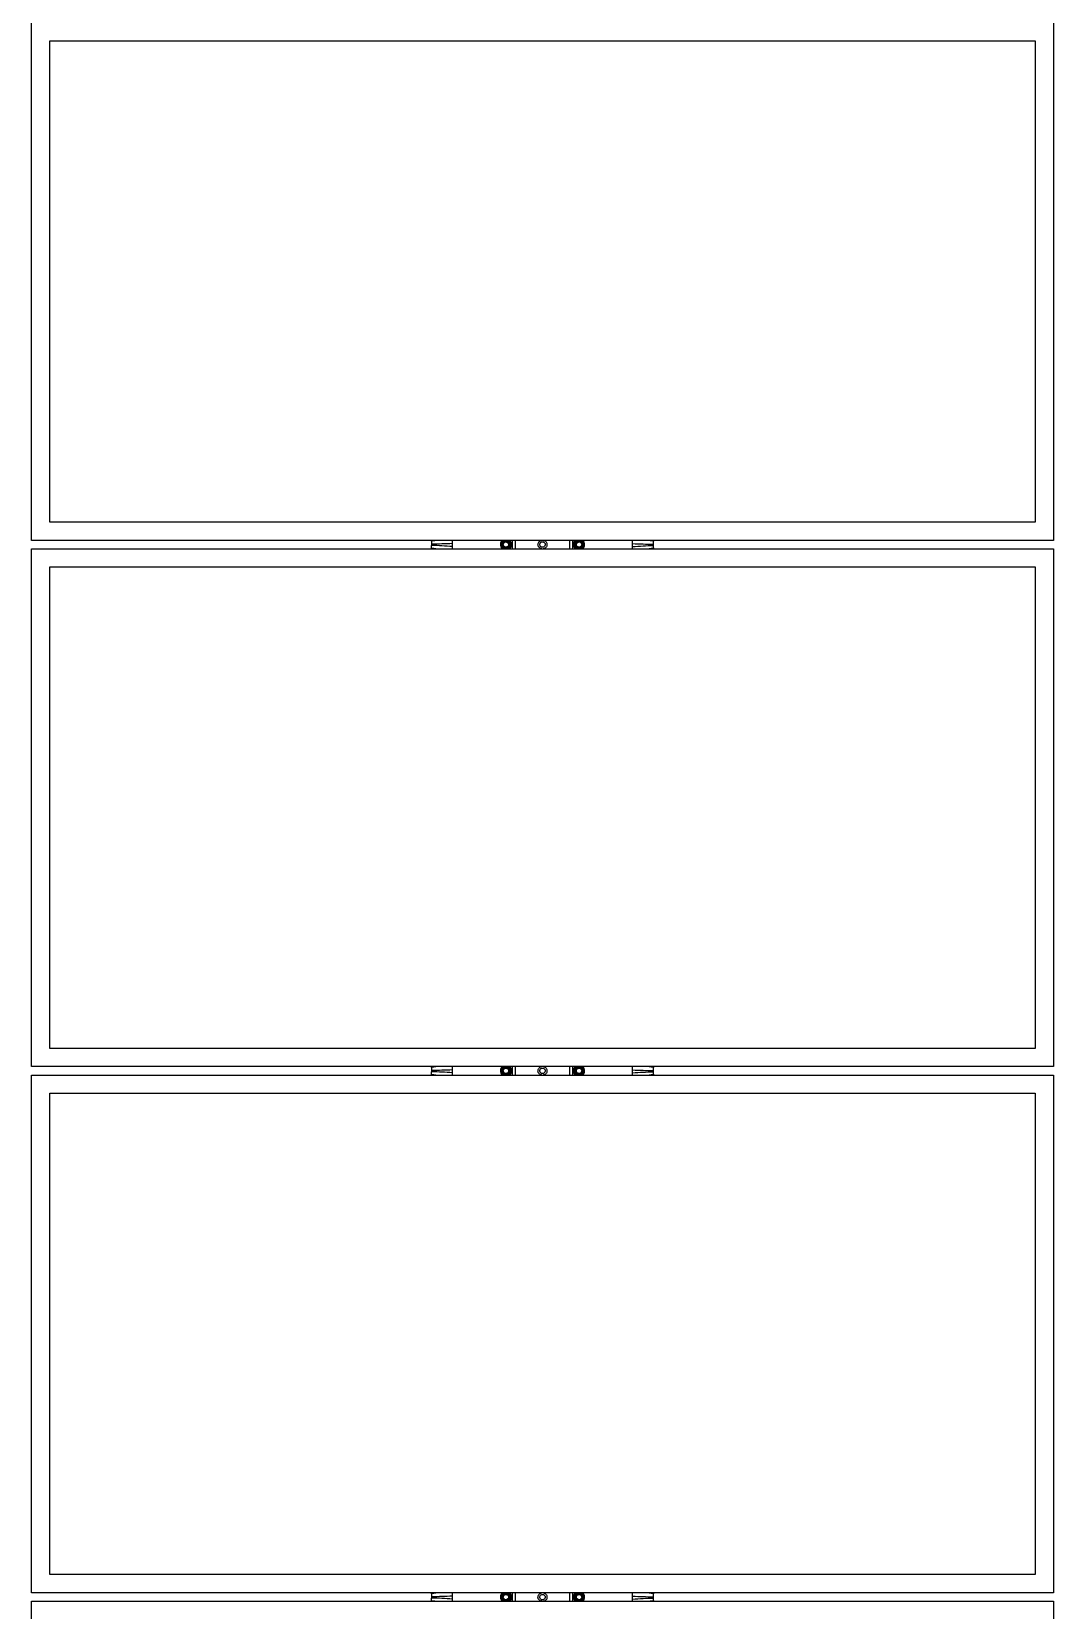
# Model space of a CAD drawing. Header units: feet. Extents: x -21 to 5170, y -254 to 1413.
# Drawn here: x 2045.3 to 2134.9, y 337.2 to 475.7 of the extents above; entities that cross this region are included whole.
import ezdxf

# ---------------------------------------------------------------- set-up
doc = ezdxf.new("R2010")
doc.units = ezdxf.units.FT
doc.header["$MEASUREMENT"] = 0
doc.layers.add('E-ARRY-TABL', color=9, linetype='Continuous')

# ---------------------------------------------------------------- blocks, each defined once
blk = doc.blocks.new('2.2.1_8 Mid Plan View')
at = {"color": 7, "linetype": 'Continuous', "lineweight": 15}
blk.add_line((-0.4154, -3.622), (-0.4154, 2.5656), dxfattribs=at)

msp = doc.modelspace()

# ---------------------------------------------------------------- linework, layer by layer
at = {"layer": 'E-ARRY-TABL'}
for p, q in [((2045.32588, 431.06681), (2045.32588, 476.4776)), ((2134.86571, 476.4776), (2134.86571, 431.06681)), ((2046.92808, 432.66901), (2046.92808, 474.87541)), ((2046.92808, 474.87541), (2133.26351, 474.87541)), ((2133.26351, 474.87541), (2133.26351, 432.66901)), ((2133.26351, 432.66901), (2046.92808, 432.66901)), ((2134.86571, 431.06681), (2045.32588, 431.06681)), ((2080.95496, 431.06681), (2080.36818, 430.98718)), ((2087.22544, 431.05884), (2087.21668, 431.06681)), ((2093.12166, 431.06681), (2093.09337, 431.05161)), ((2093.25758, 431.06681), (2093.12904, 430.99107)), ((2093.63185, 431.06104), (2093.62546, 431.06681)), ((2099.82341, 430.98718), (2099.23663, 431.06681)), ((2045.32588, 430.33438), (2134.86571, 430.33438)), ((2045.32588, 384.92359), (2045.32588, 430.33438)), ((2080.36818, 430.41401), (2080.95423, 430.33438)), ((2080.36818, 430.41401), (2080.95423, 430.33438)), ((2086.55737, 430.34235), (2086.56613, 430.33438)), ((2086.93206, 430.33438), (2087.06063, 430.40899)), ((2087.06994, 430.33438), (2087.0959, 430.34822)), ((2092.96853, 430.34015), (2092.97491, 430.33438)), ((2099.23736, 430.33438), (2099.82341, 430.41401)), ((2099.23736, 430.33438), (2099.82341, 430.41401)), ((2134.86571, 430.33438), (2134.86571, 384.92359)), ((2046.92808, 428.73218), (2133.26351, 428.73218)), ((2046.92808, 386.52578), (2046.92808, 428.73218)), ((2133.26351, 428.73218), (2133.26351, 386.52578)), ((2133.26351, 386.52578), (2046.92808, 386.52578)), ((2134.86571, 384.92359), (2045.32588, 384.92359)), ((2080.95496, 384.92359), (2080.36818, 384.84396)), ((2087.22544, 384.91561), (2087.21668, 384.92359)), ((2093.12166, 384.92359), (2093.09337, 384.90839)), ((2093.25758, 384.92359), (2093.12904, 384.84785)), ((2093.63185, 384.91781), (2093.62546, 384.92359)), ((2099.82341, 384.84396), (2099.23663, 384.92359)), ((2045.32588, 338.78036), (2045.32588, 384.19115)), ((2045.32588, 384.19115), (2134.86571, 384.19115)), ((2080.36818, 384.27078), (2080.95423, 384.19115)), ((2086.55737, 384.19913), (2086.56613, 384.19115)), ((2086.93206, 384.19115), (2087.06063, 384.26577)), ((2087.06994, 384.19115), (2087.0959, 384.20499)), ((2092.96853, 384.19693), (2092.97491, 384.19115)), ((2099.23736, 384.19115), (2099.82341, 384.27078)), ((2134.86571, 384.19115), (2134.86571, 338.78036)), ((2046.92808, 340.38256), (2046.92808, 382.58896)), ((2046.92808, 382.58896), (2133.26351, 382.58896)), ((2133.26351, 382.58896), (2133.26351, 340.38256)), ((2133.26351, 340.38256), (2046.92808, 340.38256)), ((2134.86571, 338.78036), (2045.32588, 338.78036)), ((2045.32588, 292.63714), (2045.32588, 338.04793)), ((2045.32588, 338.04793), (2134.86571, 338.04793)), ((2080.95496, 338.78036), (2080.36818, 338.70074)), ((2080.36818, 338.12756), (2080.95423, 338.04793)), ((2086.55737, 338.05591), (2086.56613, 338.04793)), ((2086.93206, 338.04793), (2087.06063, 338.12255)), ((2087.06994, 338.04793), (2087.0959, 338.06177)), ((2087.22544, 338.77239), (2087.21668, 338.78036)), ((2092.96853, 338.0537), (2092.97491, 338.04793)), ((2093.12166, 338.78036), (2093.09337, 338.76517)), ((2093.25758, 338.78036), (2093.12904, 338.70462)), ((2093.63185, 338.77459), (2093.62546, 338.78036)), ((2099.82341, 338.70074), (2099.23663, 338.78036)), ((2099.23736, 338.04793), (2099.82341, 338.12756)), ((2134.86571, 338.04793), (2134.86571, 292.63714))]:
    msp.add_line(p, q, dxfattribs=at)
for centre, radius in [((2086.89141, 430.70059), 0.33715), ((2086.89141, 430.70059), 0.24051), ((2086.89141, 430.70059), 0.22889), ((2093.30019, 430.70059), 0.33715), ((2093.30019, 430.70059), 0.24051), ((2093.30019, 430.70059), 0.22889), ((2086.89141, 384.55737), 0.33715), ((2093.30019, 384.55737), 0.33715), ((2086.89141, 384.55737), 0.24051), ((2086.89141, 384.55737), 0.22889), ((2093.30019, 384.55737), 0.24051), ((2093.30019, 384.55737), 0.22889), ((2086.89141, 338.41415), 0.33715), ((2086.89141, 338.41415), 0.24051), ((2086.89141, 338.41415), 0.22889), ((2093.30019, 338.41415), 0.33715), ((2093.30019, 338.41415), 0.24051), ((2093.30019, 338.41415), 0.22889)]:
    msp.add_circle(centre, radius, dxfattribs=at)
for centre, radius, start, end in [((2086.89141, 430.70059), 0.48981, 131.6116092, 227.0024407), ((2086.89141, 430.70059), 0.40742, 115.9892336, 244.0107664), ((2086.89141, 430.70059), 0.40742, 300.1274387, 64.0107664), ((2086.89141, 430.70059), 0.48981, 311.6116092, 47.0024032), ((2093.30019, 430.70059), 0.48981, 131.6116092, 227.3815096), ((2093.30019, 430.70059), 0.40742, 120.5065041, 244.0107664), ((2093.30019, 430.70059), 0.40742, 295.9892336, 64.0107664), ((2093.30019, 430.70059), 0.48981, 311.6116092, 47.3814721), ((2086.89141, 384.55737), 0.48981, 131.6116092, 227.0024407), ((2086.89141, 384.55737), 0.40742, 115.9892336, 244.0107664), ((2086.89141, 384.55737), 0.40742, 300.1274387, 64.0107664), ((2086.89141, 384.55737), 0.48981, 311.6116092, 47.0024032), ((2093.30019, 384.55737), 0.48981, 131.6116092, 227.3815096), ((2093.30019, 384.55737), 0.40742, 120.5065041, 244.0107664), ((2093.30019, 384.55737), 0.40742, 295.9892336, 64.0107664), ((2093.30019, 384.55737), 0.48981, 311.6116092, 47.3814721), ((2086.89141, 338.41415), 0.48981, 131.6116092, 227.0024407), ((2086.89141, 338.41415), 0.40742, 115.9892336, 244.0107664), ((2086.89141, 338.41415), 0.40742, 300.1274387, 64.0107664), ((2086.89141, 338.41415), 0.48981, 311.6116092, 47.0024032), ((2093.30019, 338.41415), 0.48981, 131.6116092, 227.3815096), ((2093.30019, 338.41415), 0.40742, 120.5065041, 244.0107664), ((2093.30019, 338.41415), 0.40742, 295.9892336, 64.0107664), ((2093.30019, 338.41415), 0.48981, 311.6116092, 47.3814721)]:
    msp.add_arc(centre, radius, start, end, dxfattribs=at)
for points, knots in [([(2080.36818, 430.98718), (2080.36818, 431.0009), (2080.36818, 431.01745), (2080.36818, 431.05961), (2080.36818, 431.06681)], [0, 0, 0, 0, 0.829245833, 1, 1, 1, 1]), ([(2080.36818, 430.98718), (2080.36818, 430.98213), (2080.36818, 430.95263), (2080.36818, 430.92613), (2080.36818, 430.88044), (2080.36818, 430.83852), (2080.36818, 430.78729), (2080.36818, 430.74953), (2080.36818, 430.7304)], [0, 0, 0, 0, 0.104408076, 0.610092505, 0.713229006, 0.816381409, 0.906958044, 1, 1, 1, 1]), ([(2082.20591, 430.77903), (2081.89974, 430.7683), (2081.28746, 430.74683), (2080.67459, 430.73587), (2080.36818, 430.7304)], [0, 0, 0, 0, 0.500036901, 1, 1, 1, 1]), ([(2080.36818, 430.7304), (2080.36818, 430.72717), (2080.36818, 430.72262), (2080.36818, 430.7154), (2080.36818, 430.71093), (2080.36818, 430.7073), (2080.36818, 430.70586), (2080.36818, 430.70296), (2080.36818, 430.69819), (2080.36818, 430.69155), (2080.36818, 430.68298), (2080.36818, 430.66941), (2080.36818, 430.64889), (2080.36818, 430.63207), (2080.36818, 430.62236)], [0, 0, 0, 0, 0.088792677, 0.125266565, 0.198196576, 0.211434953, 0.224673296, 0.237911626, 0.290864967, 0.355531486, 0.42020743, 0.526263413, 0.726625991, 1, 1, 1, 1]), ([(2080.36818, 430.41401), (2080.36818, 430.42893), (2080.36818, 430.4571), (2080.36818, 430.48909), (2080.36818, 430.51532), (2080.36818, 430.55877), (2080.36818, 430.59768), (2080.36818, 430.62001), (2080.36818, 430.62236)], [0, 0, 0, 0, 0.336781761, 0.635414469, 0.762435252, 0.874639399, 0.986817621, 1, 1, 1, 1]), ([(2082.20613, 430.52506), (2081.90004, 430.54544), (2081.28793, 430.58618), (2080.67474, 430.6103), (2080.36818, 430.62236)], [0, 0, 0, 0, 0.500050032, 1, 1, 1, 1]), ([(2082.20591, 430.77903), (2082.20602, 430.80757), (2082.20625, 430.86897), (2082.20595, 430.95482), (2082.2052, 431.02528), (2082.20436, 431.05439), (2082.204, 431.06681)], [0, 0, 0, 0, 0.237682332, 0.511297981, 0.791460281, 1, 1, 1, 1]), ([(2082.20401, 430.33438), (2082.20436, 430.34688), (2082.20515, 430.37517), (2082.20592, 430.44041), (2082.20606, 430.49697), (2082.20613, 430.52506)], [0, 0, 0, 0, 0.284877006, 0.644722971, 1, 1, 1, 1]), ([(2082.20613, 430.52506), (2082.20605, 430.56437), (2082.20595, 430.61137), (2082.20567, 430.66675), (2082.20562, 430.69166), (2082.20561, 430.71273), (2082.20568, 430.72801), (2082.20568, 430.73897), (2082.20576, 430.75499), (2082.20586, 430.76994), (2082.20591, 430.77903)], [0, 0, 0, 0, 0.473900563, 0.566584192, 0.646097342, 0.765289978, 0.812851893, 0.824688911, 0.893504587, 1, 1, 1, 1]), ([(2086.72218, 430.9922), (2086.67803, 430.96657), (2086.62102, 430.93349), (2086.56618, 430.90167), (2086.55383, 430.8945)], [0, 0, 0, 0, 0.774619327, 1, 1, 1, 1]), ([(2086.55383, 430.8945), (2086.5539, 430.86288), (2086.55404, 430.79908), (2086.55418, 430.73312), (2086.55426, 430.69984)], [0, 0, 0, 0, 0.495457963, 1, 1, 1, 1]), ([(2086.55426, 430.69984), (2086.55427, 430.69523), (2086.55441, 430.6295), (2086.55456, 430.56508), (2086.55469, 430.50519)], [0, 0, 0, 0, 0.070220322, 1, 1, 1, 1]), ([(2086.85075, 431.06681), (2086.82189, 431.05006), (2086.77953, 431.02547), (2086.73605, 431.00024), (2086.72218, 430.9922)], [0, 0, 0, 0, 0.681174188, 1, 1, 1, 1]), ([(2087.05933, 430.99295), (2087.05533, 430.99525), (2087.01191, 431.02019), (2086.96936, 431.04462), (2086.93073, 431.06681)], [0, 0, 0, 0, 0.09219659, 1, 1, 1, 1]), ([(2087.22812, 430.896), (2087.20071, 430.91174), (2087.14538, 430.94352), (2087.08819, 430.97637), (2087.05933, 430.99295)], [0, 0, 0, 0, 0.495457963, 1, 1, 1, 1]), ([(2087.22855, 430.70134), (2087.22854, 430.70596), (2087.2284, 430.77169), (2087.22825, 430.83611), (2087.22812, 430.896)], [0, 0, 0, 0, 0.070220322, 1, 1, 1, 1]), ([(2087.22898, 430.50669), (2087.22891, 430.5383), (2087.22877, 430.60211), (2087.22863, 430.66807), (2087.22855, 430.70134)], [0, 0, 0, 0, 0.495457963, 1, 1, 1, 1]), ([(2087.45885, 430.33438), (2087.45907, 430.36293), (2087.46092, 430.60706), (2087.45959, 430.85121), (2087.45842, 431.06681)], [0, 0, 0, 0, 0.116959652, 1, 1, 1, 1]), ([(2087.68712, 431.06681), (2087.68793, 430.85075), (2087.68886, 430.6066), (2087.68738, 430.36246), (2087.68721, 430.33438)], [0, 0, 0, 0, 0.88496735, 1, 1, 1, 1]), ([(2090.02467, 430.33438), (2090.0051, 430.33662), (2089.94203, 430.34385), (2089.84698, 430.39922), (2089.75567, 430.49259), (2089.70266, 430.61252), (2089.69434, 430.74185), (2089.73128, 430.86634), (2089.8091, 430.97057), (2089.90889, 431.04308), (2089.98488, 431.05963), (2090.01781, 431.06681)], [0, 0, 0, 0, 0.055467135, 0.178740105, 0.301068238, 0.422074784, 0.541486052, 0.660550552, 0.781493861, 0.905315943, 1, 1, 1, 1]), ([(2090.32752, 430.64836), (2090.33087, 430.67482), (2090.33656, 430.71963), (2090.31916, 430.78995), (2090.28372, 430.85327), (2090.22289, 430.90653), (2090.14809, 430.93691), (2090.06703, 430.94097), (2089.98905, 430.91788), (2089.92336, 430.87044), (2089.87713, 430.8043), (2089.85514, 430.72647), (2089.86004, 430.64547), (2089.88116, 430.59541), (2089.90973, 430.55056), (2089.94599, 430.51048), (2090.01678, 430.47185), (2090.09667, 430.45853), (2090.1769, 430.47243), (2090.24733, 430.51216), (2090.30238, 430.57232), (2090.31916, 430.62307), (2090.32752, 430.64836)], [0, 0, 0, 0, 0.05318276, 0.090051856, 0.143930989, 0.197508132, 0.250693831, 0.303997406, 0.357752004, 0.411588514, 0.465007081, 0.518157859, 0.571608056, 0.625348022, 0.625461196, 0.679189914, 0.732471661, 0.785668797, 0.839276455, 0.893156273, 0.946740624, 1, 1, 1, 1]), ([(2090.48948, 430.74331), (2090.49017, 430.70091), (2090.49156, 430.61582), (2090.43749, 430.49594), (2090.34813, 430.40164), (2090.25188, 430.3446), (2090.18706, 430.33687), (2090.16618, 430.33438)], [0, 0, 0, 0, 0.218328363, 0.43818827, 0.662256444, 0.89122321, 1, 1, 1, 1]), ([(2090.18795, 431.06681), (2090.22778, 431.05442), (2090.30935, 431.02904), (2090.4079, 430.94353), (2090.47019, 430.84326), (2090.48393, 430.77209), (2090.48948, 430.74331)], [0, 0, 0, 0, 0.263744587, 0.540159175, 0.814036973, 1, 1, 1, 1]), ([(2092.50433, 430.33438), (2092.50365, 430.55369), (2092.5029, 430.79784), (2092.50417, 431.04198), (2092.5043, 431.06681)], [0, 0, 0, 0, 0.898277382, 1, 1, 1, 1]), ([(2092.73272, 431.06681), (2092.73253, 431.04148), (2092.73065, 430.79735), (2092.73199, 430.5532), (2092.73319, 430.33438)], [0, 0, 0, 0, 0.10376783, 1, 1, 1, 1]), ([(2093.12904, 430.99107), (2093.11524, 430.98294), (2093.05848, 430.9495), (2093.00318, 430.91692), (2092.96133, 430.89226)], [0, 0, 0, 0, 0.243165711, 1, 1, 1, 1]), ([(2092.96133, 430.89226), (2092.96161, 430.86065), (2092.96217, 430.79685), (2092.96276, 430.73089), (2092.96305, 430.69761)], [0, 0, 0, 0, 0.495457963, 1, 1, 1, 1]), ([(2092.96305, 430.69761), (2092.96309, 430.693), (2092.96367, 430.62727), (2092.96424, 430.56286), (2092.96477, 430.50297)], [0, 0, 0, 0, 0.070220322, 1, 1, 1, 1]), ([(2093.46617, 430.99405), (2093.46215, 430.99632), (2093.41872, 431.02089), (2093.37616, 431.04496), (2093.33754, 431.06681)], [0, 0, 0, 0, 0.092516545, 1, 1, 1, 1]), ([(2093.6356, 430.89822), (2093.60808, 430.91378), (2093.55255, 430.9452), (2093.49514, 430.97767), (2093.46617, 430.99405)], [0, 0, 0, 0, 0.495457963, 1, 1, 1, 1]), ([(2093.63732, 430.70357), (2093.63728, 430.70819), (2093.6367, 430.77392), (2093.63613, 430.83833), (2093.6356, 430.89822)], [0, 0, 0, 0, 0.070220322, 1, 1, 1, 1]), ([(2093.63904, 430.50893), (2093.63876, 430.54054), (2093.6382, 430.60434), (2093.63761, 430.6703), (2093.63732, 430.70357)], [0, 0, 0, 0, 0.495457963, 1, 1, 1, 1]), ([(2097.98568, 430.77903), (2097.98556, 430.81206), (2097.98531, 430.88319), (2097.98581, 430.97765), (2097.98665, 431.04168), (2097.98745, 431.06179), (2097.98765, 431.06681)], [0, 0, 0, 0, 0.272878633, 0.587618909, 0.897093641, 1, 1, 1, 1]), ([(2097.98546, 430.52506), (2097.98554, 430.56437), (2097.98564, 430.61137), (2097.98592, 430.66675), (2097.98597, 430.69166), (2097.98598, 430.71273), (2097.98592, 430.72801), (2097.98591, 430.73897), (2097.98583, 430.75499), (2097.98574, 430.76994), (2097.98568, 430.77903)], [0, 0, 0, 0, 0.473900563, 0.566584192, 0.646097342, 0.765289978, 0.812851893, 0.824688911, 0.893504587, 1, 1, 1, 1]), ([(2097.98546, 430.52506), (2098.29155, 430.54544), (2098.90366, 430.58618), (2099.51685, 430.6103), (2099.82341, 430.62236)], [0, 0, 0, 0, 0.500050032, 1, 1, 1, 1]), ([(2097.98766, 430.33438), (2097.98747, 430.33941), (2097.98667, 430.35956), (2097.98577, 430.42282), (2097.98556, 430.49079), (2097.98546, 430.52506)], [0, 0, 0, 0, 0.141530855, 0.567144679, 1, 1, 1, 1]), ([(2097.98568, 430.77903), (2098.29185, 430.7683), (2098.90413, 430.74683), (2099.517, 430.73587), (2099.82341, 430.7304)], [0, 0, 0, 0, 0.500036901, 1, 1, 1, 1]), ([(2099.82341, 431.06681), (2099.82341, 431.05834), (2099.82341, 431.01666), (2099.82341, 431.00025), (2099.82341, 430.98718)], [0, 0, 0, 0, 0.203251759, 1, 1, 1, 1]), ([(2099.82341, 430.7304), (2099.82341, 430.7491), (2099.82341, 430.78902), (2099.82341, 430.84196), (2099.82341, 430.88541), (2099.82341, 430.91237), (2099.82341, 430.9441), (2099.82341, 430.97243), (2099.82341, 430.98718)], [0, 0, 0, 0, 0.090987099, 0.194222261, 0.297480686, 0.412851507, 0.694273649, 1, 1, 1, 1]), ([(2099.82341, 430.62236), (2099.82341, 430.63568), (2099.82341, 430.65415), (2099.82341, 430.67448), (2099.82341, 430.68247), (2099.82341, 430.69045), (2099.82341, 430.69776), (2099.82341, 430.70441), (2099.82341, 430.70608), (2099.82341, 430.7084), (2099.82341, 430.71139), (2099.82341, 430.71671), (2099.82341, 430.72305), (2099.82341, 430.72805), (2099.82341, 430.7304)], [0, 0, 0, 0, 0.378460386, 0.525059812, 0.561520365, 0.597982148, 0.743875857, 0.762193155, 0.780422606, 0.789537342, 0.825996993, 0.862456604, 0.935401836, 1, 1, 1, 1]), ([(2099.82341, 430.41401), (2099.82341, 430.42907), (2099.82341, 430.45889), (2099.82341, 430.48788), (2099.82341, 430.52248), (2099.82341, 430.56852), (2099.82341, 430.60517), (2099.82341, 430.62236)], [0, 0, 0, 0, 0.332265312, 0.657491515, 0.788304514, 0.900705037, 1, 1, 1, 1]), ([(2080.36818, 430.33438), (2080.36818, 430.34285), (2080.36818, 430.38453), (2080.36818, 430.40093), (2080.36818, 430.41401)], [0, 0, 0, 0, 0.203251759, 1, 1, 1, 1]), ([(2086.55469, 430.50519), (2086.5821, 430.48945), (2086.63743, 430.45767), (2086.69462, 430.42482), (2086.72348, 430.40824)], [0, 0, 0, 0, 0.495457963, 1, 1, 1, 1]), ([(2086.72348, 430.40824), (2086.72748, 430.40594), (2086.7709, 430.381), (2086.81345, 430.35656), (2086.85208, 430.33438)], [0, 0, 0, 0, 0.09219659, 1, 1, 1, 1]), ([(2087.06063, 430.40899), (2087.07448, 430.41703), (2087.13145, 430.45009), (2087.18697, 430.48231), (2087.22898, 430.50669)], [0, 0, 0, 0, 0.243165711, 1, 1, 1, 1]), ([(2092.96477, 430.50297), (2092.99229, 430.48741), (2093.04782, 430.45599), (2093.10523, 430.42352), (2093.1342, 430.40714)], [0, 0, 0, 0, 0.495457963, 1, 1, 1, 1]), ([(2093.1342, 430.40714), (2093.13822, 430.40486), (2093.18165, 430.3803), (2093.22421, 430.35622), (2093.26283, 430.33438)], [0, 0, 0, 0, 0.092516545, 1, 1, 1, 1]), ([(2093.34279, 430.33438), (2093.37169, 430.35141), (2093.41405, 430.37637), (2093.45753, 430.40198), (2093.47133, 430.41012)], [0, 0, 0, 0, 0.682346465, 1, 1, 1, 1]), ([(2093.47133, 430.41012), (2093.51532, 430.43603), (2093.5721, 430.46949), (2093.62673, 430.50168), (2093.63904, 430.50893)], [0, 0, 0, 0, 0.774619327, 1, 1, 1, 1]), ([(2099.82341, 430.41401), (2099.82341, 430.40029), (2099.82341, 430.38374), (2099.82341, 430.34158), (2099.82341, 430.33438)], [0, 0, 0, 0, 0.829245833, 1, 1, 1, 1]), ([(2080.36818, 384.84396), (2080.36818, 384.85768), (2080.36818, 384.87422), (2080.36818, 384.91639), (2080.36818, 384.92359)], [0, 0, 0, 0, 0.829245833, 1, 1, 1, 1]), ([(2080.36818, 384.84396), (2080.36818, 384.83891), (2080.36818, 384.80941), (2080.36818, 384.78291), (2080.36818, 384.73722), (2080.36818, 384.69529), (2080.36818, 384.64407), (2080.36818, 384.60631), (2080.36818, 384.58717)], [0, 0, 0, 0, 0.104408076, 0.610092505, 0.713229006, 0.816381409, 0.906958044, 1, 1, 1, 1]), ([(2082.20591, 384.63581), (2082.20602, 384.66435), (2082.20625, 384.72575), (2082.20595, 384.8116), (2082.2052, 384.88206), (2082.20436, 384.91117), (2082.204, 384.92359)], [0, 0, 0, 0, 0.237682332, 0.511297981, 0.791460281, 1, 1, 1, 1]), ([(2086.72218, 384.84897), (2086.67803, 384.82335), (2086.62102, 384.79027), (2086.56618, 384.75845), (2086.55383, 384.75127)], [0, 0, 0, 0, 0.774619327, 1, 1, 1, 1]), ([(2086.85075, 384.92359), (2086.82189, 384.90684), (2086.77953, 384.88225), (2086.73605, 384.85702), (2086.72218, 384.84897)], [0, 0, 0, 0, 0.681174188, 1, 1, 1, 1]), ([(2087.05933, 384.84972), (2087.05533, 384.85202), (2087.01191, 384.87696), (2086.96936, 384.9014), (2086.93073, 384.92359)], [0, 0, 0, 0, 0.09219659, 1, 1, 1, 1]), ([(2087.22812, 384.75277), (2087.20071, 384.76852), (2087.14538, 384.8003), (2087.08819, 384.83315), (2087.05933, 384.84972)], [0, 0, 0, 0, 0.495457963, 1, 1, 1, 1]), ([(2087.45885, 384.19115), (2087.45907, 384.21971), (2087.46092, 384.46384), (2087.45959, 384.70799), (2087.45842, 384.92359)], [0, 0, 0, 0, 0.116959652, 1, 1, 1, 1]), ([(2087.68712, 384.92359), (2087.68793, 384.70752), (2087.68886, 384.46337), (2087.68738, 384.21924), (2087.68721, 384.19115)], [0, 0, 0, 0, 0.88496735, 1, 1, 1, 1]), ([(2090.02467, 384.19115), (2090.0051, 384.1934), (2089.94203, 384.20062), (2089.84698, 384.256), (2089.75567, 384.34936), (2089.70266, 384.4693), (2089.69434, 384.59863), (2089.73128, 384.72311), (2089.8091, 384.82734), (2089.90889, 384.89985), (2089.98488, 384.91641), (2090.01781, 384.92359)], [0, 0, 0, 0, 0.055467135, 0.178740105, 0.301068238, 0.422074784, 0.541486052, 0.660550552, 0.781493861, 0.905315943, 1, 1, 1, 1]), ([(2090.18795, 384.92359), (2090.22778, 384.9112), (2090.30935, 384.88582), (2090.4079, 384.80031), (2090.47019, 384.70004), (2090.48393, 384.62887), (2090.48948, 384.60009)], [0, 0, 0, 0, 0.263744587, 0.540159175, 0.814036973, 1, 1, 1, 1]), ([(2092.50433, 384.19115), (2092.50365, 384.41047), (2092.5029, 384.65462), (2092.50417, 384.89875), (2092.5043, 384.92359)], [0, 0, 0, 0, 0.898277382, 1, 1, 1, 1]), ([(2092.73272, 384.92359), (2092.73253, 384.89825), (2092.73065, 384.65412), (2092.73199, 384.40997), (2092.73319, 384.19115)], [0, 0, 0, 0, 0.10376783, 1, 1, 1, 1]), ([(2093.12904, 384.84785), (2093.11524, 384.83972), (2093.05848, 384.80628), (2093.00318, 384.77369), (2092.96133, 384.74904)], [0, 0, 0, 0, 0.243165711, 1, 1, 1, 1]), ([(2093.46617, 384.85083), (2093.46215, 384.8531), (2093.41872, 384.87767), (2093.37616, 384.90174), (2093.33754, 384.92359)], [0, 0, 0, 0, 0.092516545, 1, 1, 1, 1]), ([(2093.6356, 384.755), (2093.60808, 384.77056), (2093.55255, 384.80197), (2093.49514, 384.83444), (2093.46617, 384.85083)], [0, 0, 0, 0, 0.495457963, 1, 1, 1, 1]), ([(2097.98568, 384.63581), (2097.98556, 384.66884), (2097.98531, 384.73997), (2097.98581, 384.83443), (2097.98665, 384.89845), (2097.98745, 384.91857), (2097.98765, 384.92359)], [0, 0, 0, 0, 0.272878633, 0.587618909, 0.897093641, 1, 1, 1, 1]), ([(2099.82341, 384.92359), (2099.82341, 384.91512), (2099.82341, 384.87344), (2099.82341, 384.85703), (2099.82341, 384.84396)], [0, 0, 0, 0, 0.203251759, 1, 1, 1, 1]), ([(2099.82341, 384.58717), (2099.82341, 384.60587), (2099.82341, 384.64579), (2099.82341, 384.69874), (2099.82341, 384.74219), (2099.82341, 384.76915), (2099.82341, 384.80088), (2099.82341, 384.82921), (2099.82341, 384.84396)], [0, 0, 0, 0, 0.090987099, 0.194222261, 0.297480686, 0.412851507, 0.694273649, 1, 1, 1, 1]), ([(2082.20591, 384.63581), (2081.89974, 384.62507), (2081.28746, 384.6036), (2080.67459, 384.59265), (2080.36818, 384.58717)], [0, 0, 0, 0, 0.500036901, 1, 1, 1, 1]), ([(2080.36818, 384.58717), (2080.36818, 384.58395), (2080.36818, 384.5794), (2080.36818, 384.57217), (2080.36818, 384.5677), (2080.36818, 384.56408), (2080.36818, 384.56263), (2080.36818, 384.55974), (2080.36818, 384.55497), (2080.36818, 384.54832), (2080.36818, 384.53975), (2080.36818, 384.52618), (2080.36818, 384.50566), (2080.36818, 384.48884), (2080.36818, 384.47914)], [0, 0, 0, 0, 0.088792677, 0.125266565, 0.198196576, 0.211434953, 0.224673296, 0.237911626, 0.290864967, 0.355531486, 0.42020743, 0.526263413, 0.726625991, 1, 1, 1, 1]), ([(2082.20613, 384.38184), (2081.90004, 384.40221), (2081.28793, 384.44296), (2080.67474, 384.46708), (2080.36818, 384.47914)], [0, 0, 0, 0, 0.500050032, 1, 1, 1, 1]), ([(2080.36818, 384.27078), (2080.36818, 384.28571), (2080.36818, 384.31388), (2080.36818, 384.34587), (2080.36818, 384.3721), (2080.36818, 384.41555), (2080.36818, 384.45446), (2080.36818, 384.47679), (2080.36818, 384.47914)], [0, 0, 0, 0, 0.336781761, 0.635414469, 0.762435252, 0.874639399, 0.986817621, 1, 1, 1, 1]), ([(2080.36818, 384.19115), (2080.36818, 384.19963), (2080.36818, 384.2413), (2080.36818, 384.25771), (2080.36818, 384.27078)], [0, 0, 0, 0, 0.203251759, 1, 1, 1, 1]), ([(2082.20401, 384.19115), (2082.20436, 384.20366), (2082.20515, 384.23195), (2082.20592, 384.29719), (2082.20606, 384.35374), (2082.20613, 384.38184)], [0, 0, 0, 0, 0.284877006, 0.644722971, 1, 1, 1, 1]), ([(2082.20613, 384.38184), (2082.20605, 384.42115), (2082.20595, 384.46815), (2082.20567, 384.52353), (2082.20562, 384.54844), (2082.20561, 384.56951), (2082.20568, 384.58478), (2082.20568, 384.59575), (2082.20576, 384.61176), (2082.20586, 384.62672), (2082.20591, 384.63581)], [0, 0, 0, 0, 0.473900563, 0.566584192, 0.646097342, 0.765289978, 0.812851893, 0.824688911, 0.893504587, 1, 1, 1, 1]), ([(2086.55383, 384.75127), (2086.5539, 384.71966), (2086.55404, 384.65586), (2086.55418, 384.5899), (2086.55426, 384.55662)], [0, 0, 0, 0, 0.495457963, 1, 1, 1, 1]), ([(2086.55426, 384.55662), (2086.55427, 384.55201), (2086.55441, 384.48627), (2086.55456, 384.42186), (2086.55469, 384.36197)], [0, 0, 0, 0, 0.070220322, 1, 1, 1, 1]), ([(2086.55469, 384.36197), (2086.5821, 384.34622), (2086.63743, 384.31444), (2086.69462, 384.28159), (2086.72348, 384.26502)], [0, 0, 0, 0, 0.495457963, 1, 1, 1, 1]), ([(2086.72348, 384.26502), (2086.72748, 384.26272), (2086.7709, 384.23778), (2086.81345, 384.21334), (2086.85208, 384.19115)], [0, 0, 0, 0, 0.09219659, 1, 1, 1, 1]), ([(2087.06063, 384.26577), (2087.07448, 384.27381), (2087.13145, 384.30687), (2087.18697, 384.33909), (2087.22898, 384.36347)], [0, 0, 0, 0, 0.243165711, 1, 1, 1, 1]), ([(2087.22855, 384.55812), (2087.22854, 384.56274), (2087.2284, 384.62847), (2087.22825, 384.69288), (2087.22812, 384.75277)], [0, 0, 0, 0, 0.070220322, 1, 1, 1, 1]), ([(2087.22898, 384.36347), (2087.22891, 384.39508), (2087.22877, 384.45889), (2087.22863, 384.52484), (2087.22855, 384.55812)], [0, 0, 0, 0, 0.495457963, 1, 1, 1, 1]), ([(2090.32752, 384.50514), (2090.33087, 384.5316), (2090.33656, 384.57641), (2090.31916, 384.64673), (2090.28372, 384.71005), (2090.22289, 384.76331), (2090.14809, 384.79369), (2090.06703, 384.79775), (2089.98905, 384.77466), (2089.92336, 384.72722), (2089.87713, 384.66108), (2089.85514, 384.58324), (2089.86004, 384.50225), (2089.88116, 384.45219), (2089.90973, 384.40734), (2089.94599, 384.36726), (2090.01678, 384.32863), (2090.09667, 384.3153), (2090.1769, 384.32921), (2090.24733, 384.36894), (2090.30238, 384.4291), (2090.31916, 384.47984), (2090.32752, 384.50514)], [0, 0, 0, 0, 0.05318276, 0.090051856, 0.143930989, 0.197508132, 0.250693831, 0.303997406, 0.357752004, 0.411588514, 0.465007081, 0.518157859, 0.571608056, 0.625348022, 0.625461196, 0.679189914, 0.732471661, 0.785668797, 0.839276455, 0.893156273, 0.946740624, 1, 1, 1, 1]), ([(2090.48948, 384.60009), (2090.49017, 384.55769), (2090.49156, 384.47259), (2090.43749, 384.35271), (2090.34813, 384.25841), (2090.25188, 384.20138), (2090.18706, 384.19365), (2090.16618, 384.19115)], [0, 0, 0, 0, 0.218328363, 0.43818827, 0.662256444, 0.89122321, 1, 1, 1, 1]), ([(2092.96133, 384.74904), (2092.96161, 384.71742), (2092.96217, 384.65362), (2092.96276, 384.58767), (2092.96305, 384.55439)], [0, 0, 0, 0, 0.495457963, 1, 1, 1, 1]), ([(2092.96305, 384.55439), (2092.96309, 384.54977), (2092.96367, 384.48405), (2092.96424, 384.41963), (2092.96477, 384.35975)], [0, 0, 0, 0, 0.070220322, 1, 1, 1, 1]), ([(2092.96477, 384.35975), (2092.99229, 384.34418), (2093.04782, 384.31277), (2093.10523, 384.2803), (2093.1342, 384.26391)], [0, 0, 0, 0, 0.495457963, 1, 1, 1, 1]), ([(2093.1342, 384.26391), (2093.13822, 384.26164), (2093.18165, 384.23707), (2093.22421, 384.213), (2093.26283, 384.19115)], [0, 0, 0, 0, 0.092516545, 1, 1, 1, 1]), ([(2093.34279, 384.19115), (2093.37169, 384.20819), (2093.41405, 384.23314), (2093.45753, 384.25876), (2093.47133, 384.26689)], [0, 0, 0, 0, 0.682346465, 1, 1, 1, 1]), ([(2093.47133, 384.26689), (2093.51532, 384.29281), (2093.5721, 384.32627), (2093.62673, 384.35845), (2093.63904, 384.36571)], [0, 0, 0, 0, 0.774619327, 1, 1, 1, 1]), ([(2093.63732, 384.56035), (2093.63728, 384.56497), (2093.6367, 384.6307), (2093.63613, 384.69511), (2093.6356, 384.755)], [0, 0, 0, 0, 0.070220322, 1, 1, 1, 1]), ([(2093.63904, 384.36571), (2093.63876, 384.39732), (2093.6382, 384.46112), (2093.63761, 384.52707), (2093.63732, 384.56035)], [0, 0, 0, 0, 0.495457963, 1, 1, 1, 1]), ([(2097.98546, 384.38184), (2097.98554, 384.42115), (2097.98564, 384.46815), (2097.98592, 384.52353), (2097.98597, 384.54844), (2097.98598, 384.56951), (2097.98592, 384.58478), (2097.98591, 384.59575), (2097.98583, 384.61176), (2097.98574, 384.62672), (2097.98568, 384.63581)], [0, 0, 0, 0, 0.473900563, 0.566584192, 0.646097342, 0.765289978, 0.812851893, 0.824688911, 0.893504587, 1, 1, 1, 1]), ([(2097.98546, 384.38184), (2098.29155, 384.40221), (2098.90366, 384.44296), (2099.51685, 384.46708), (2099.82341, 384.47914)], [0, 0, 0, 0, 0.500050032, 1, 1, 1, 1]), ([(2097.98766, 384.19115), (2097.98747, 384.19618), (2097.98667, 384.21634), (2097.98577, 384.2796), (2097.98556, 384.34757), (2097.98546, 384.38184)], [0, 0, 0, 0, 0.141530855, 0.567144679, 1, 1, 1, 1]), ([(2097.98568, 384.63581), (2098.29185, 384.62507), (2098.90413, 384.6036), (2099.517, 384.59265), (2099.82341, 384.58717)], [0, 0, 0, 0, 0.500036901, 1, 1, 1, 1]), ([(2099.82341, 384.47914), (2099.82341, 384.49245), (2099.82341, 384.51093), (2099.82341, 384.53126), (2099.82341, 384.53925), (2099.82341, 384.54723), (2099.82341, 384.55454), (2099.82341, 384.56119), (2099.82341, 384.56285), (2099.82341, 384.56518), (2099.82341, 384.56817), (2099.82341, 384.57349), (2099.82341, 384.57983), (2099.82341, 384.58483), (2099.82341, 384.58717)], [0, 0, 0, 0, 0.378460386, 0.525059812, 0.561520365, 0.597982148, 0.743875857, 0.762193155, 0.780422606, 0.789537342, 0.825996993, 0.862456604, 0.935401836, 1, 1, 1, 1]), ([(2099.82341, 384.27078), (2099.82341, 384.28585), (2099.82341, 384.31567), (2099.82341, 384.34466), (2099.82341, 384.37925), (2099.82341, 384.42529), (2099.82341, 384.46195), (2099.82341, 384.47914)], [0, 0, 0, 0, 0.332265312, 0.657491515, 0.788304514, 0.900705037, 1, 1, 1, 1]), ([(2099.82341, 384.27078), (2099.82341, 384.25706), (2099.82341, 384.24052), (2099.82341, 384.19835), (2099.82341, 384.19115)], [0, 0, 0, 0, 0.829245833, 1, 1, 1, 1]), ([(2080.36818, 338.70074), (2080.36818, 338.71446), (2080.36818, 338.731), (2080.36818, 338.77316), (2080.36818, 338.78036)], [0, 0, 0, 0, 0.829245833, 1, 1, 1, 1]), ([(2080.36818, 338.70074), (2080.36818, 338.69569), (2080.36818, 338.66618), (2080.36818, 338.63969), (2080.36818, 338.59399), (2080.36818, 338.55207), (2080.36818, 338.50085), (2080.36818, 338.46308), (2080.36818, 338.44395)], [0, 0, 0, 0, 0.104408076, 0.610092505, 0.713229006, 0.816381409, 0.906958044, 1, 1, 1, 1]), ([(2082.20591, 338.49258), (2081.89974, 338.48185), (2081.28746, 338.46038), (2080.67459, 338.44943), (2080.36818, 338.44395)], [0, 0, 0, 0, 0.500036901, 1, 1, 1, 1]), ([(2080.36818, 338.44395), (2080.36818, 338.44072), (2080.36818, 338.43617), (2080.36818, 338.42895), (2080.36818, 338.42448), (2080.36818, 338.42086), (2080.36818, 338.41941), (2080.36818, 338.41652), (2080.36818, 338.41175), (2080.36818, 338.4051), (2080.36818, 338.39653), (2080.36818, 338.38296), (2080.36818, 338.36244), (2080.36818, 338.34562), (2080.36818, 338.33592)], [0, 0, 0, 0, 0.088792677, 0.125266565, 0.198196576, 0.211434953, 0.224673296, 0.237911626, 0.290864967, 0.355531486, 0.42020743, 0.526263413, 0.726625991, 1, 1, 1, 1]), ([(2082.20613, 338.23862), (2081.90004, 338.25899), (2081.28793, 338.29974), (2080.67474, 338.32386), (2080.36818, 338.33592)], [0, 0, 0, 0, 0.500050032, 1, 1, 1, 1]), ([(2080.36818, 338.12756), (2080.36818, 338.14249), (2080.36818, 338.17066), (2080.36818, 338.20264), (2080.36818, 338.22888), (2080.36818, 338.27233), (2080.36818, 338.31124), (2080.36818, 338.33357), (2080.36818, 338.33592)], [0, 0, 0, 0, 0.336781761, 0.635414469, 0.762435252, 0.874639399, 0.986817621, 1, 1, 1, 1]), ([(2080.36818, 338.04793), (2080.36818, 338.0564), (2080.36818, 338.09808), (2080.36818, 338.11449), (2080.36818, 338.12756)], [0, 0, 0, 0, 0.203251759, 1, 1, 1, 1]), ([(2082.20591, 338.49258), (2082.20602, 338.52113), (2082.20625, 338.58253), (2082.20595, 338.66838), (2082.2052, 338.73883), (2082.20436, 338.76794), (2082.204, 338.78036)], [0, 0, 0, 0, 0.237682332, 0.511297981, 0.791460281, 1, 1, 1, 1]), ([(2082.20401, 338.04793), (2082.20436, 338.06043), (2082.20515, 338.08872), (2082.20592, 338.15397), (2082.20606, 338.21052), (2082.20613, 338.23862)], [0, 0, 0, 0, 0.284877006, 0.644722971, 1, 1, 1, 1]), ([(2082.20613, 338.23862), (2082.20605, 338.27793), (2082.20595, 338.32493), (2082.20567, 338.38031), (2082.20562, 338.40522), (2082.20561, 338.42629), (2082.20568, 338.44156), (2082.20568, 338.45253), (2082.20576, 338.46854), (2082.20586, 338.4835), (2082.20591, 338.49258)], [0, 0, 0, 0, 0.473900563, 0.566584192, 0.646097342, 0.765289978, 0.812851893, 0.824688911, 0.893504587, 1, 1, 1, 1]), ([(2086.72218, 338.70575), (2086.67803, 338.68013), (2086.62102, 338.64704), (2086.56618, 338.61522), (2086.55383, 338.60805)], [0, 0, 0, 0, 0.774619327, 1, 1, 1, 1]), ([(2086.55383, 338.60805), (2086.5539, 338.57644), (2086.55404, 338.51263), (2086.55418, 338.44668), (2086.55426, 338.4134)], [0, 0, 0, 0, 0.495457963, 1, 1, 1, 1]), ([(2086.55426, 338.4134), (2086.55427, 338.40878), (2086.55441, 338.34305), (2086.55456, 338.27864), (2086.55469, 338.21875)], [0, 0, 0, 0, 0.070220322, 1, 1, 1, 1]), ([(2086.55469, 338.21875), (2086.5821, 338.203), (2086.63743, 338.17122), (2086.69462, 338.13837), (2086.72348, 338.1218)], [0, 0, 0, 0, 0.495457963, 1, 1, 1, 1]), ([(2086.85075, 338.78036), (2086.82189, 338.76362), (2086.77953, 338.73903), (2086.73605, 338.7138), (2086.72218, 338.70575)], [0, 0, 0, 0, 0.681174188, 1, 1, 1, 1]), ([(2086.72348, 338.1218), (2086.72748, 338.1195), (2086.7709, 338.09456), (2086.81345, 338.07012), (2086.85208, 338.04793)], [0, 0, 0, 0, 0.09219659, 1, 1, 1, 1]), ([(2087.05933, 338.7065), (2087.05533, 338.7088), (2087.01191, 338.73374), (2086.96936, 338.75818), (2086.93073, 338.78036)], [0, 0, 0, 0, 0.09219659, 1, 1, 1, 1]), ([(2087.22812, 338.60955), (2087.20071, 338.62529), (2087.14538, 338.65707), (2087.08819, 338.68993), (2087.05933, 338.7065)], [0, 0, 0, 0, 0.495457963, 1, 1, 1, 1]), ([(2087.06063, 338.12255), (2087.07448, 338.13058), (2087.13145, 338.16365), (2087.18697, 338.19586), (2087.22898, 338.22025)], [0, 0, 0, 0, 0.243165711, 1, 1, 1, 1]), ([(2087.22855, 338.4149), (2087.22854, 338.41951), (2087.2284, 338.48525), (2087.22825, 338.54966), (2087.22812, 338.60955)], [0, 0, 0, 0, 0.070220322, 1, 1, 1, 1]), ([(2087.22898, 338.22025), (2087.22891, 338.25186), (2087.22877, 338.31566), (2087.22863, 338.38162), (2087.22855, 338.4149)], [0, 0, 0, 0, 0.495457963, 1, 1, 1, 1]), ([(2087.45885, 338.04793), (2087.45907, 338.07649), (2087.46092, 338.32062), (2087.45959, 338.56477), (2087.45842, 338.78036)], [0, 0, 0, 0, 0.116959652, 1, 1, 1, 1]), ([(2087.68712, 338.78036), (2087.68793, 338.5643), (2087.68886, 338.32015), (2087.68738, 338.07602), (2087.68721, 338.04793)], [0, 0, 0, 0, 0.88496735, 1, 1, 1, 1]), ([(2090.02467, 338.04793), (2090.0051, 338.05017), (2089.94203, 338.0574), (2089.84698, 338.11278), (2089.75567, 338.20614), (2089.70266, 338.32608), (2089.69434, 338.4554), (2089.73128, 338.57989), (2089.8091, 338.68412), (2089.90889, 338.75663), (2089.98488, 338.77319), (2090.01781, 338.78036)], [0, 0, 0, 0, 0.055467135, 0.178740105, 0.301068238, 0.422074784, 0.541486052, 0.660550552, 0.781493861, 0.905315943, 1, 1, 1, 1]), ([(2090.32752, 338.36191), (2090.33087, 338.38838), (2090.33656, 338.43318), (2090.31916, 338.5035), (2090.28372, 338.56682), (2090.22289, 338.62008), (2090.14809, 338.65046), (2090.06703, 338.65452), (2089.98905, 338.63144), (2089.92336, 338.584), (2089.87713, 338.51785), (2089.85514, 338.44002), (2089.86004, 338.35903), (2089.88116, 338.30897), (2089.90973, 338.26412), (2089.94599, 338.22404), (2090.01678, 338.18541), (2090.09667, 338.17208), (2090.1769, 338.18599), (2090.24733, 338.22572), (2090.30238, 338.28588), (2090.31916, 338.33662), (2090.32752, 338.36191)], [0, 0, 0, 0, 0.05318276, 0.090051856, 0.143930989, 0.197508132, 0.250693831, 0.303997406, 0.357752004, 0.411588514, 0.465007081, 0.518157859, 0.571608056, 0.625348022, 0.625461196, 0.679189914, 0.732471661, 0.785668797, 0.839276455, 0.893156273, 0.946740624, 1, 1, 1, 1]), ([(2090.48948, 338.45687), (2090.49017, 338.41447), (2090.49156, 338.32937), (2090.43749, 338.20949), (2090.34813, 338.11519), (2090.25188, 338.05816), (2090.18706, 338.05042), (2090.16618, 338.04793)], [0, 0, 0, 0, 0.218328363, 0.43818827, 0.662256444, 0.89122321, 1, 1, 1, 1]), ([(2090.18795, 338.78036), (2090.22778, 338.76797), (2090.30935, 338.7426), (2090.4079, 338.65708), (2090.47019, 338.55682), (2090.48393, 338.48565), (2090.48948, 338.45687)], [0, 0, 0, 0, 0.263744587, 0.540159175, 0.814036973, 1, 1, 1, 1]), ([(2092.50433, 338.04793), (2092.50365, 338.26724), (2092.5029, 338.51139), (2092.50417, 338.75553), (2092.5043, 338.78036)], [0, 0, 0, 0, 0.898277382, 1, 1, 1, 1]), ([(2092.73272, 338.78036), (2092.73253, 338.75503), (2092.73065, 338.5109), (2092.73199, 338.26675), (2092.73319, 338.04793)], [0, 0, 0, 0, 0.10376783, 1, 1, 1, 1]), ([(2093.12904, 338.70462), (2093.11524, 338.69649), (2093.05848, 338.66305), (2093.00318, 338.63047), (2092.96133, 338.60581)], [0, 0, 0, 0, 0.243165711, 1, 1, 1, 1]), ([(2092.96133, 338.60581), (2092.96161, 338.5742), (2092.96217, 338.5104), (2092.96276, 338.44444), (2092.96305, 338.41117)], [0, 0, 0, 0, 0.495457963, 1, 1, 1, 1]), ([(2092.96305, 338.41117), (2092.96309, 338.40655), (2092.96367, 338.34082), (2092.96424, 338.27641), (2092.96477, 338.21652)], [0, 0, 0, 0, 0.070220322, 1, 1, 1, 1]), ([(2092.96477, 338.21652), (2092.99229, 338.20096), (2093.04782, 338.16955), (2093.10523, 338.13707), (2093.1342, 338.12069)], [0, 0, 0, 0, 0.495457963, 1, 1, 1, 1]), ([(2093.1342, 338.12069), (2093.13822, 338.11842), (2093.18165, 338.09385), (2093.22421, 338.06978), (2093.26283, 338.04793)], [0, 0, 0, 0, 0.092516545, 1, 1, 1, 1]), ([(2093.46617, 338.70761), (2093.46215, 338.70988), (2093.41872, 338.73444), (2093.37616, 338.75852), (2093.33754, 338.78036)], [0, 0, 0, 0, 0.092516545, 1, 1, 1, 1]), ([(2093.34279, 338.04793), (2093.37169, 338.06496), (2093.41405, 338.08992), (2093.45753, 338.11553), (2093.47133, 338.12367)], [0, 0, 0, 0, 0.682346465, 1, 1, 1, 1]), ([(2093.6356, 338.61177), (2093.60808, 338.62734), (2093.55255, 338.65875), (2093.49514, 338.69122), (2093.46617, 338.70761)], [0, 0, 0, 0, 0.495457963, 1, 1, 1, 1]), ([(2093.47133, 338.12367), (2093.51532, 338.14959), (2093.5721, 338.18304), (2093.62673, 338.21523), (2093.63904, 338.22248)], [0, 0, 0, 0, 0.774619327, 1, 1, 1, 1]), ([(2093.63732, 338.41713), (2093.63728, 338.42174), (2093.6367, 338.48747), (2093.63613, 338.55188), (2093.6356, 338.61177)], [0, 0, 0, 0, 0.070220322, 1, 1, 1, 1]), ([(2093.63904, 338.22248), (2093.63876, 338.25409), (2093.6382, 338.3179), (2093.63761, 338.38385), (2093.63732, 338.41713)], [0, 0, 0, 0, 0.495457963, 1, 1, 1, 1]), ([(2097.98568, 338.49258), (2097.98556, 338.52561), (2097.98531, 338.59674), (2097.98581, 338.6912), (2097.98665, 338.75523), (2097.98745, 338.77534), (2097.98765, 338.78036)], [0, 0, 0, 0, 0.272878633, 0.587618909, 0.897093641, 1, 1, 1, 1]), ([(2097.98546, 338.23862), (2097.98554, 338.27793), (2097.98564, 338.32493), (2097.98592, 338.38031), (2097.98597, 338.40522), (2097.98598, 338.42629), (2097.98592, 338.44156), (2097.98591, 338.45253), (2097.98583, 338.46854), (2097.98574, 338.4835), (2097.98568, 338.49258)], [0, 0, 0, 0, 0.473900563, 0.566584192, 0.646097342, 0.765289978, 0.812851893, 0.824688911, 0.893504587, 1, 1, 1, 1]), ([(2097.98546, 338.23862), (2098.29155, 338.25899), (2098.90366, 338.29974), (2099.51685, 338.32386), (2099.82341, 338.33592)], [0, 0, 0, 0, 0.500050032, 1, 1, 1, 1]), ([(2097.98766, 338.04793), (2097.98747, 338.05296), (2097.98667, 338.07312), (2097.98577, 338.13637), (2097.98556, 338.20434), (2097.98546, 338.23862)], [0, 0, 0, 0, 0.141530855, 0.567144679, 1, 1, 1, 1]), ([(2097.98568, 338.49258), (2098.29185, 338.48185), (2098.90413, 338.46038), (2099.517, 338.44943), (2099.82341, 338.44395)], [0, 0, 0, 0, 0.500036901, 1, 1, 1, 1]), ([(2099.82341, 338.78036), (2099.82341, 338.77189), (2099.82341, 338.73021), (2099.82341, 338.71381), (2099.82341, 338.70074)], [0, 0, 0, 0, 0.203251759, 1, 1, 1, 1]), ([(2099.82341, 338.44395), (2099.82341, 338.46265), (2099.82341, 338.50257), (2099.82341, 338.55551), (2099.82341, 338.59897), (2099.82341, 338.62592), (2099.82341, 338.65765), (2099.82341, 338.68599), (2099.82341, 338.70074)], [0, 0, 0, 0, 0.090987099, 0.194222261, 0.297480686, 0.412851507, 0.694273649, 1, 1, 1, 1]), ([(2099.82341, 338.33592), (2099.82341, 338.34923), (2099.82341, 338.36771), (2099.82341, 338.38803), (2099.82341, 338.39603), (2099.82341, 338.404), (2099.82341, 338.41132), (2099.82341, 338.41797), (2099.82341, 338.41963), (2099.82341, 338.42196), (2099.82341, 338.42495), (2099.82341, 338.43026), (2099.82341, 338.43661), (2099.82341, 338.4416), (2099.82341, 338.44395)], [0, 0, 0, 0, 0.378460386, 0.525059812, 0.561520365, 0.597982148, 0.743875857, 0.762193155, 0.780422606, 0.789537342, 0.825996993, 0.862456604, 0.935401836, 1, 1, 1, 1]), ([(2099.82341, 338.12756), (2099.82341, 338.14263), (2099.82341, 338.17244), (2099.82341, 338.20143), (2099.82341, 338.23603), (2099.82341, 338.28207), (2099.82341, 338.31872), (2099.82341, 338.33592)], [0, 0, 0, 0, 0.332265312, 0.657491515, 0.788304514, 0.900705037, 1, 1, 1, 1]), ([(2099.82341, 338.12756), (2099.82341, 338.11384), (2099.82341, 338.09729), (2099.82341, 338.05513), (2099.82341, 338.04793)], [0, 0, 0, 0, 0.829245833, 1, 1, 1, 1])]:
    msp.add_open_spline(points, degree=3, knots=knots, dxfattribs=at)

# ---------------------------------------------------------------- block references
at = {"layer": 'E-ARRY-TABL', "xscale": -13.95298604562408, "yscale": 13.95298604562408, "zscale": 13.95298604562408, "rotation": 270}
msp.add_blockref('2.2.1_8 Mid Plan View', (2097.46589, 480.672), dxfattribs=at)

doc.saveas('drawing.dxf')
